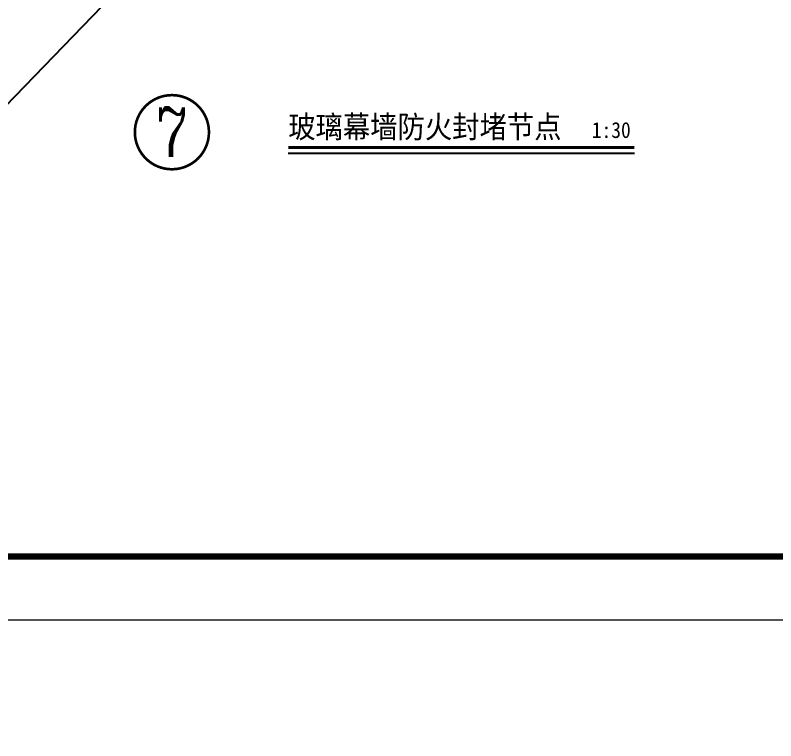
# Model space of a CAD drawing. Extents: x 1738711 to 2346805, y 1189731 to 2516152.
# Drawn here: x 2003714 to 2007307, y 1217315 to 1220740 of the extents above; entities that cross this region are included whole.
import ezdxf
from ezdxf.enums import TextEntityAlignment as Align

# ---------------------------------------------------------------- set-up
doc = ezdxf.new("R2010")
doc.units = 0
doc.header["$LTSCALE"] = 1000
doc.header["$MEASUREMENT"] = 0
for name, color, linetype in [('AXIS', 3, 'Continuous'), ('DIM_SYMB', 3, 'Continuous'), ('PUB_TEXT', 7, 'Continuous'), ('TK', 4, 'Continuous'), ('修改位置', 6, 'Continuous')]:
    doc.layers.add(name, color=color, linetype=linetype)
doc.styles.add('_TCH_LABEL', font='COMPLEX', dxfattribs={"bigfont": 'GBCBIG'})
doc.styles.add('宋体', font='SIMSUN.TTF', dxfattribs={"width": 0.75})
doc.styles.add('黑体', font='simhei_0.ttf', dxfattribs={"width": 0.9})

# ---------------------------------------------------------------- blocks, each defined once
blk = doc.blocks.new('hjashrtahreahe')
at = {"layer": 'TK', "color": 7, "const_width": 25}
blk.add_lwpolyline([(0, 59400), (84100, 59400), (84100, 0), (0, 0)], close=True, dxfattribs=at)
at = {"layer": 'TK', "color": 3, "const_width": 100}
blk.add_lwpolyline([(2500, 1000), (2500, 58400), (83100, 58400), (83100, 1000)], close=True, dxfattribs=at)
at = {"layer": 'TK', "style": '宋体', "width": 0.75}
for tag, height, p in [('项目负责人', 350, (6003, 57089)), ('专业负责人', 350, (6003, 56224)), ('设计人', 350, (6003, 55419)), ('版号1', 250, (77304, 22193)), ('时间1', 250, (82405, 22193)), ('版号2', 250, (77304, 21593)), ('时间2', 250, (82405, 21593)), ('版号3', 250, (77304, 20993)), ('时间3', 250, (82405, 20993)), ('建筑会签', 0.0001, (78978, 2403)), ('电气会签', 0.0001, (82128, 2403)), ('结构会签', 0.0001, (78978, 1803)), ('暖通会签', 0.0001, (82128, 1803)), ('给排水会签', 0.0001, (78978, 1250)), ('智能化会签', 0.0001, (82128, 1250))]:
    blk.add_attdef(tag, text='', height=height, dxfattribs=at).set_placement(p, align=Align.CENTER)
for tag, p in [('合作设计单位', (80816, 48986)), ('版号说明1', (79854, 22318)), ('版号说明2', (79854, 21718)), ('版号说明3', (79854, 21118)), ('浙江绿储科技有限公司', (80545, 16036)), ('百兆瓦级集中式熔盐储能关键', (80545, 14953)), ('设备研发及制造基地项目', (80545, 14603)), ('1#研发楼', (80545, 13636)), ('图名', (80545, 12436)), ('工程编号', (78978, 11461)), ('子项编号', (82128, 11461)), ('建筑', (78978, 10711)), ('图号', (82128, 10711)), ('施工图', (78978, 9961)), ('2023.03', (82128, 9961)), ('审定', (79353, 8461)), ('审核', (79353, 7711)), ('工程负责', (79353, 6961)), ('专业负责', (79353, 6211)), ('设计', (79353, 5461)), ('制图', (79353, 4711)), ('校对', (79353, 3961))]:
    blk.add_attdef(tag, text='', height=250, dxfattribs=at).set_placement(p, align=Align.MIDDLE_CENTER)

msp = doc.modelspace()

# ---------------------------------------------------------------- linework, layer by layer
at = {"layer": 'AXIS', "const_width": 12.5}
msp.add_lwpolyline([(2004629.5, 1220187.5, 1), (2004279.5, 1220187.5, 1)], format="xyb", close=True, dxfattribs=at)
at = {"layer": 'DIM_SYMB', "const_width": 14}
msp.add_lwpolyline([(2005004, 1220115.7), (2006638.9, 1220115.7)], dxfattribs=at)
at = {"layer": 'DIM_SYMB'}
msp.add_lwpolyline([(2005004, 1220087.7), (2006638.9, 1220087.7)], dxfattribs=at)
at = {"layer": '修改位置', "ltscale": 0.5}
msp.add_line((1979478.4, 1195297.4), (2006009.3, 1222732.3), dxfattribs=at)

# ---------------------------------------------------------------- block references
at = {"xscale": 0.3, "yscale": 0.3, "zscale": 0.3}
msp.add_blockref('hjashrtahreahe', (1985665.7, 1217885), dxfattribs=at)

# ---------------------------------------------------------------- texts
at = {"layer": 'PUB_TEXT', "color": 7, "style": '_TCH_LABEL'}
msp.add_text('7', height=233, dxfattribs=at).set_placement((2004376.8, 1220071.1), (2004532.2, 1220071.1), align=Align.FIT)
at = {"layer": 'PUB_TEXT', "color": 7, "style": '黑体', "width": 0.9}
for s, height, p in [('玻璃幕墙防火封堵节点', 105.15, (2005004, 1220160.2)), ('1:30', 75.11, (2006437.8, 1220160.2))]:
    msp.add_text(s, height=height, dxfattribs=at).set_placement(p)

doc.saveas('drawing.dxf')
